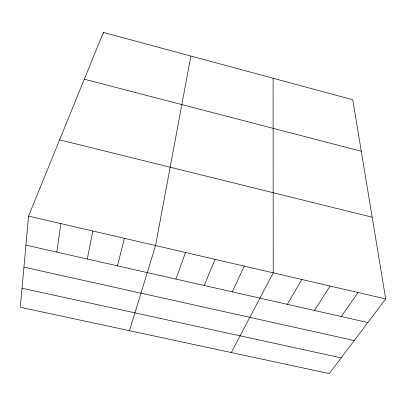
<?xml version="1.0" encoding="UTF-8"?>
<svg xmlns="http://www.w3.org/2000/svg" width="406" height="406" viewBox="0 0 406 406"><rect width="100%" height="100%" fill="white"/><g stroke="black" fill="none" stroke-linecap="round" stroke-linejoin="round"><path stroke-width="0.61" d="M28.562 216.104L20.3 307.261L329.276 373.571L385.7 298.933L352.758 99.744L103.352 32.429L28.562 216.104L385.7 298.933M56.794 252.121L60.89 223.599M103.154 33.657L103.352 32.429M190.871 56.053L155.564 245.559L129.494 330.692M87.3 259.028L92.827 231.009M117.461 265.859L124.383 238.327M175.905 279.089L185.481 252.496M204.218 285.499L215.058 259.358M232.227 291.838L244.3 266.138M231.318 352.545L273.218 272.842L273.096 78.241M287.341 304.317L301.805 279.475M314.462 310.458L330.083 286.032M341.299 316.533L358.046 292.518M22.025 288.224L341.147 357.864M23.934 267.158L354.235 340.558M25.933 245.133L367.851 322.547M59.616 139.847L372.19 217.225M84.306 79.211L361.279 151.255"/></g></svg>
